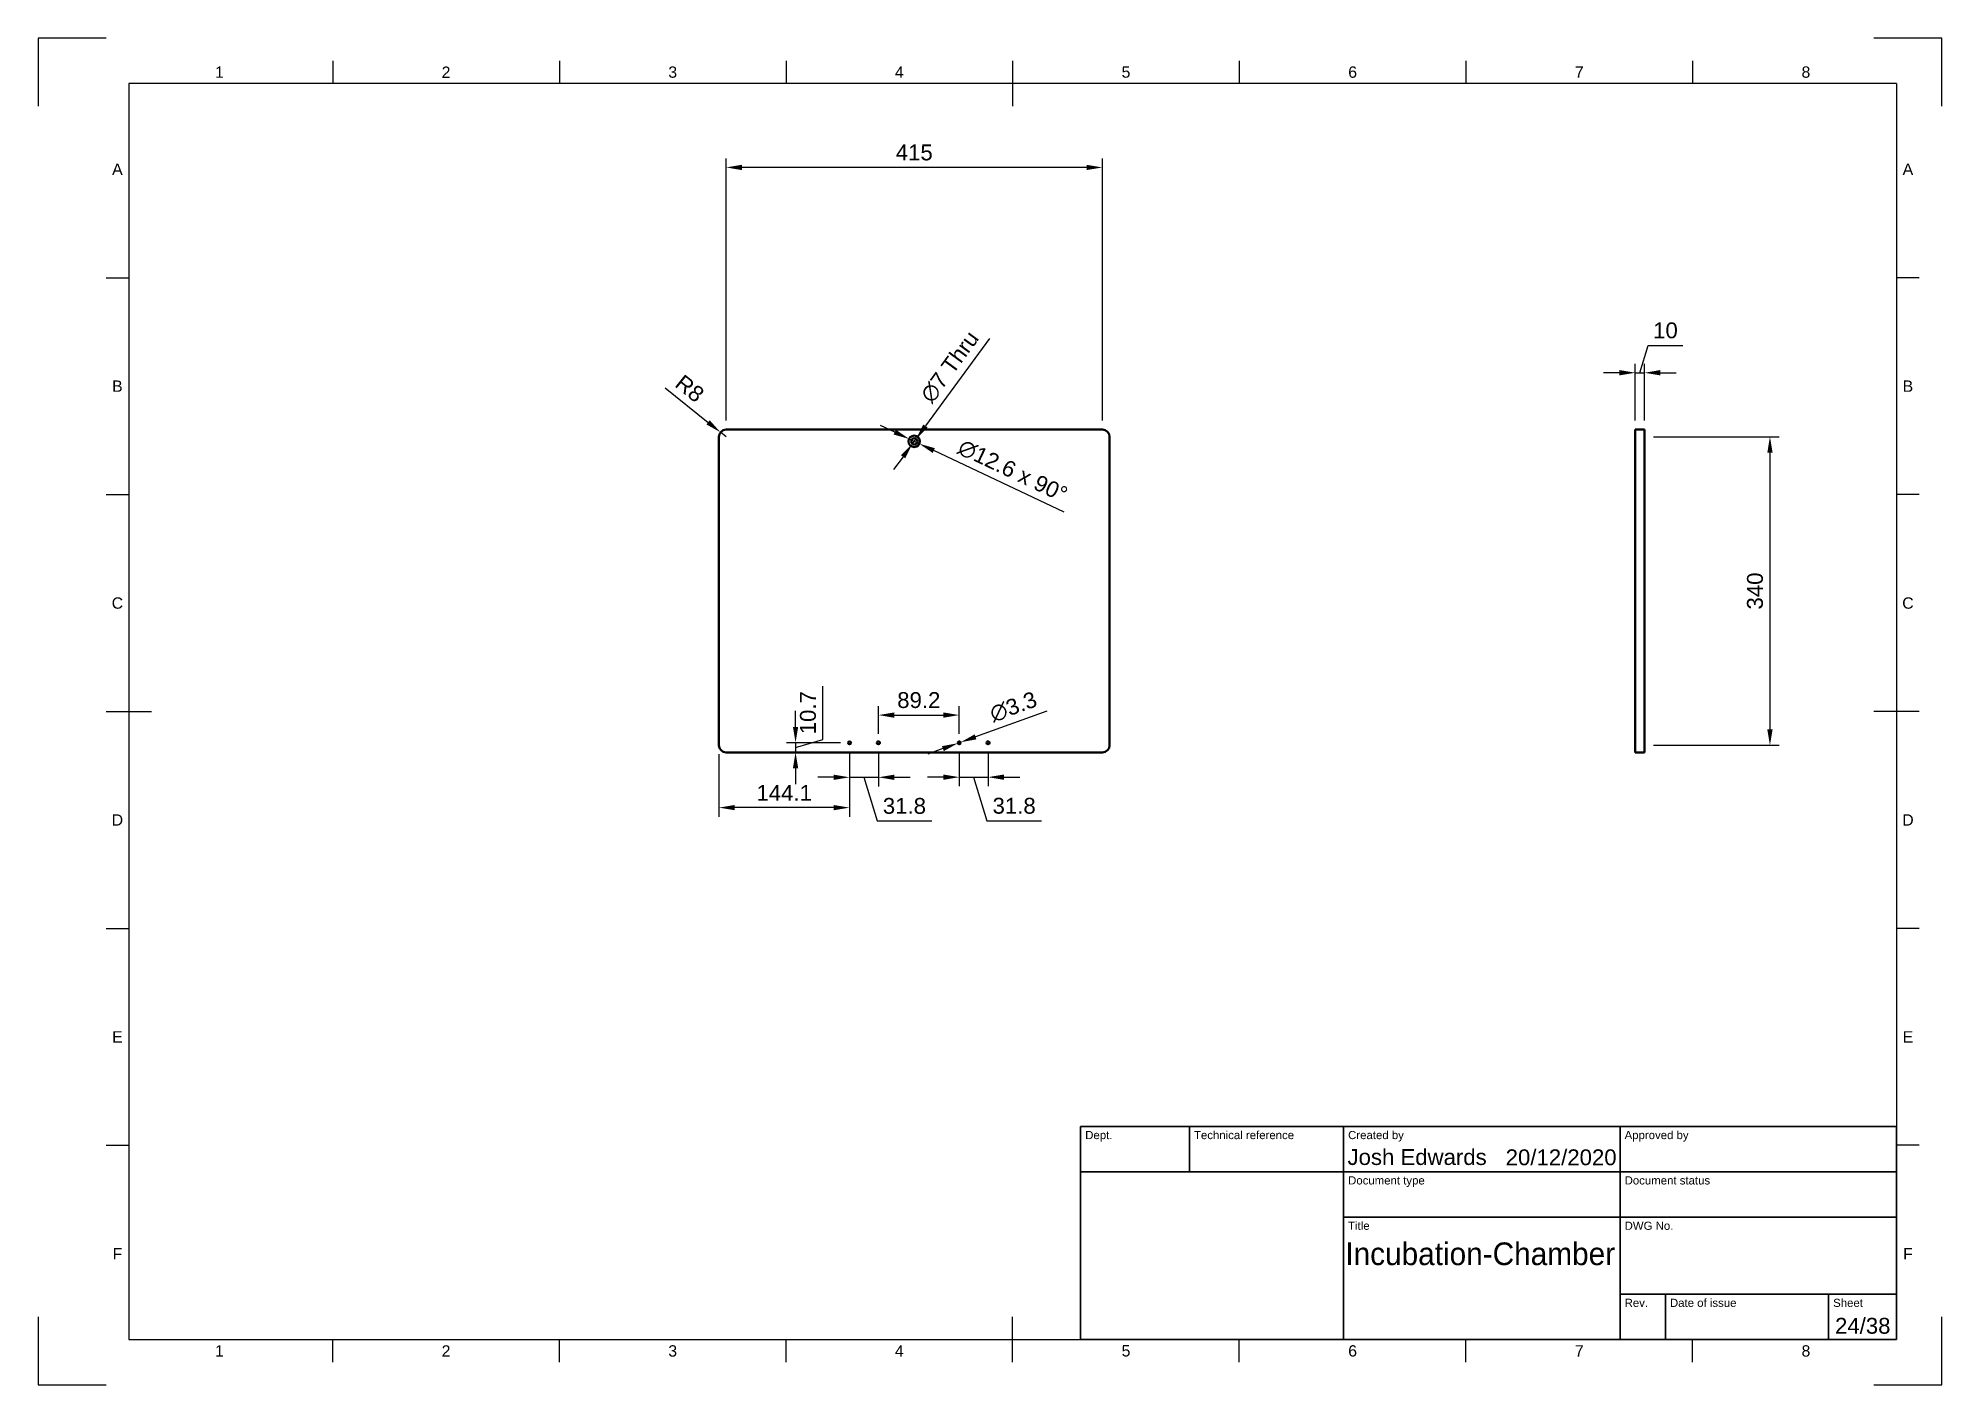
# Model space of a CAD drawing. Header units: millimetres. Extents: x 0 to 420, y 0 to 297.
import ezdxf
from ezdxf.enums import TextEntityAlignment as Align

# ---------------------------------------------------------------- set-up
doc = ezdxf.new("R2010")
doc.units = ezdxf.units.MM
doc.header["$LTSCALE"] = 0.75
for name, color, linetype, lineweight in [('Border', 7, 'Continuous', 25), ('Dimensions', 7, 'Continuous', 25), ('TitleBlock', 7, 'Continuous', 35), ('Visible', 7, 'Continuous', 50)]:
    doc.layers.add(name, color=color, linetype=linetype, lineweight=lineweight)
doc.styles.add('FusionTitle', font='arial.ttf')
doc.styles.get("Standard").update_dxf_attribs({"font": 'arial.ttf'})
doc.dimstyles.new('ISO-25', dxfattribs={"dimtxt": 3.5, "dimasz": 3.5, "dimexe": 2, "dimexo": 2, "dimgap": 1.5, "dimtad": 1, "dimzin": 12, "dimdsep": 46, "dimtxsty": 'Standard', "dimcen": 0, "dimclrd": 256, "dimclre": 256, "dimclrt": 256, "dimazin": 3, "dimtp": 0.1, "dimtm": 0.1, "dimtfac": 0.714, "dimtmove": 1, "dimatfit": 3, "dimfxl": 1, "dimtzin": 12, "dimarcsym": 0})

# ---------------------------------------------------------------- blocks, each defined once
blk = doc.blocks.new('ISO_A3_SHEET')
at = {"layer": 'Border'}
for p, q in [((65, 292), (65, 287)), ((115, 292), (115, 287)), ((165, 292), (165, 287)), ((215, 292), (215, 282)), ((265, 292), (265, 287)), ((315, 292), (315, 287)), ((365, 292), (365, 287)), ((410, 287), (20, 287)), ((20, 287), (20, 10)), ((410, 287), (410, 10)), ((15, 244.16666), (20, 244.16666)), ((415, 244.16666), (410, 244.16666)), ((15, 196.33333), (20, 196.33333)), ((415, 196.33333), (410, 196.33333)), ((15, 148.5), (25, 148.5)), ((415, 148.5), (405, 148.5)), ((15, 100.66667), (20, 100.66667)), ((415, 100.66667), (410, 100.66667)), ((15, 52.83334), (20, 52.83334)), ((415, 52.83334), (410, 52.83334)), ((215, 5), (215, 15)), ((20, 10), (410, 10)), ((65, 5), (65, 10)), ((115, 5), (115, 10)), ((165, 5), (165, 10)), ((265, 5), (265, 10)), ((315, 5), (315, 10)), ((365, 5), (365, 10))]:
    blk.add_line(p, q, dxfattribs=at)
at = {"layer": 'Defpoints'}
for p, q in [((15, 297), (0, 297)), ((0, 297), (0, 282)), ((420, 297), (405, 297)), ((420, 282), (420, 297)), ((0, 15), (0, 0)), ((420, 0), (420, 15)), ((0, 0), (15, 0)), ((405, 0), (420, 0))]:
    blk.add_line(p, q, dxfattribs=at)
at = {"layer": 'Border', "style": 'FusionTitle'}
for s, p in [('1', (40, 289.5)), ('2', (90, 289.5)), ('3', (140, 289.5)), ('4', (190, 289.5)), ('5', (240, 289.5)), ('6', (290, 289.5)), ('7', (340, 289.5)), ('8', (390, 289.5)), ('A', (17.5, 268.08333)), ('A', (412.5, 268.08333)), ('B', (17.5, 220.25)), ('B', (412.5, 220.25)), ('C', (17.5, 172.41667)), ('C', (412.5, 172.41667)), ('D', (17.5, 124.58334)), ('D', (412.5, 124.58334)), ('E', (17.5, 76.75001)), ('E', (412.5, 76.75001)), ('F', (17.5, 28.91668)), ('F', (412.5, 28.91668)), ('1', (40, 7.5)), ('2', (90, 7.5)), ('3', (140, 7.5)), ('4', (190, 7.5)), ('5', (240, 7.5)), ('6', (290, 7.5)), ('7', (340, 7.5)), ('8', (390, 7.5))]:
    blk.add_text(s, height=2.5, dxfattribs=at).set_placement(p, align=Align.MIDDLE)
blk = doc.blocks.new('ISO_TITLEBLOCK')
at = {"layer": 'TitleBlock'}
for p, q in [((0, 47), (-180, 47)), ((-180, 47), (-180, 0)), ((-156, 37), (-156, 47)), ((-122, 0), (-122, 47)), ((-61, 0), (-61, 47)), ((0, 0), (0, 47)), ((-180, 37), (0, 37)), ((-122, 27), (0, 27)), ((-61, 10), (0, 10)), ((-51, 0), (-51, 10)), ((-15, 0), (-15, 10)), ((-180, 0), (0, 0))]:
    blk.add_line(p, q, dxfattribs=at)
at = {"layer": 'TitleBlock', "style": 'FusionTitle'}
for s, p in [('Dept.', (-179, 46)), ('Technical reference', (-155, 46)), ('Created by', (-121, 46)), ('Approved by', (-60, 46)), ('Document type', (-121, 36)), ('Document status', (-60, 36)), ('Title', (-121, 26)), ('DWG No.', (-60, 26)), ('Rev.', (-60, 9)), ('Date of issue', (-50, 9)), ('Sheet', (-14, 9))]:
    blk.add_text(s, height=1.8, dxfattribs=at).set_placement(p, align=Align.TOP_LEFT)
for tag, height, p in [('DEPT', 3.5, (-179, 42)), ('TECHNICAL_REFERENCE', 3.5, (-155, 42)), ('CREATED_BY', 3.5, (-121, 42)), ('APPROVED_BY', 3.5, (-60, 42)), ('DOCUMENT_TYPE', 3.5, (-121, 32)), ('DOCUMENT_STATUS', 3.5, (-60, 32)), ('TITLE_1', 5, (-121, 21.5)), ('TITLE_2', 5, (-121, 14)), ('TITLE_3', 5, (-121, 6.5)), ('DATE_OF_ISSUE', 3.5, (-50, 5))]:
    blk.add_attdef(tag, text='', height=height, dxfattribs=at).set_placement(p, align=Align.TOP_LEFT)
for tag, p in [('CREATED_DATE', (-62, 42)), ('APPROVED_DATE', (-0.99, 42))]:
    blk.add_attdef(tag, text='', height=3.5, dxfattribs=at).set_placement(p, align=Align.TOP_RIGHT)
for tag, height, p in [('DRAWING_NUMBER', 5, (-30.5, 19.75)), ('REV', 3.5, (-56, 4.85)), ('SHEET', 3.5, (-7.5, 4.85))]:
    blk.add_attdef(tag, text='', height=height, dxfattribs=at).set_placement(p, align=Align.TOP_CENTER)
blk = doc.blocks.new('*D17')
at = {"layer": 'Defpoints', "color": 0, "transparency": 16777216}
for p in [(354.362034, 209.070714), (354.362034, 141.070714), (382.060519, 141.070714)]:
    blk.add_point(p, dxfattribs=at)
at = {"layer": 'Dimensions', "lineweight": -2, "transparency": 16777216}
for p, q in [((356.362034, 209.070714), (384.060519, 209.070714)), ((382.060519, 205.570714), (382.060519, 144.570714)), ((356.362034, 141.070714), (384.060519, 141.070714))]:
    blk.add_line(p, q, dxfattribs=at)
at = {"layer": 'Dimensions', "transparency": 16777216}
for points in [[(381.477185, 205.570714), (382.643852, 205.570714), (382.060519, 209.070714)], [(381.477185, 144.570714), (382.643852, 144.570714), (382.060519, 141.070714)]]:
    blk.add_solid(points, dxfattribs=at)
at = {"layer": 'Dimensions', "transparency": 16777216, "insert": (378.772319, 175.070714), "char_height": 3.5, "attachment_point": 5, "rotation": 90}
blk.add_mtext('340', dxfattribs=at)
blk = doc.blocks.new('*D18')
at = {"layer": 'Defpoints', "color": 0, "transparency": 16777216}
for p in [(354.362034, 223.203014), (352.362034, 210.670714), (354.362034, 210.670714)]:
    blk.add_point(p, dxfattribs=at)
at = {"layer": 'Dimensions', "lineweight": -2, "transparency": 16777216}
for p, q in [((353.362034, 223.203014), (355.173136, 229.240019)), ((355.173136, 229.240019), (362.845373, 229.240019)), ((348.862034, 223.203014), (345.362034, 223.203014)), ((352.362034, 212.670714), (352.362034, 225.203014)), ((352.362034, 223.203014), (354.362034, 223.203014)), ((352.362034, 223.203014), (354.362034, 223.203014)), ((354.362034, 212.670714), (354.362034, 225.203014)), ((357.862034, 223.203014), (361.362034, 223.203014))]:
    blk.add_line(p, q, dxfattribs=at)
at = {"layer": 'Dimensions', "transparency": 16777216}
for points in [[(348.862034, 223.786347), (348.862034, 222.619681), (352.362034, 223.203014)], [(357.862034, 223.786347), (357.862034, 222.619681), (354.362034, 223.203014)]]:
    blk.add_solid(points, dxfattribs=at)
at = {"layer": 'Dimensions', "transparency": 16777216, "insert": (359.009254, 232.527025), "char_height": 3.5, "attachment_point": 5}
blk.add_mtext('10', dxfattribs=at)
blk = doc.blocks.new('*D19')
at = {"layer": 'Defpoints', "color": 0, "transparency": 16777216}
for p in [(151.791107, 268.476154), (151.791107, 210.670714), (234.791107, 210.670714)]:
    blk.add_point(p, dxfattribs=at)
at = {"layer": 'Dimensions', "lineweight": -2, "transparency": 16777216}
for p, q in [((151.791107, 212.670714), (151.791107, 270.476154)), ((234.791107, 212.670714), (234.791107, 270.476154)), ((231.291107, 268.476154), (155.291107, 268.476154))]:
    blk.add_line(p, q, dxfattribs=at)
at = {"layer": 'Dimensions', "transparency": 16777216}
for points in [[(155.291107, 269.059487), (155.291107, 267.892821), (151.791107, 268.476154)], [(231.291107, 269.059487), (231.291107, 267.892821), (234.791107, 268.476154)]]:
    blk.add_solid(points, dxfattribs=at)
at = {"layer": 'Dimensions', "transparency": 16777216, "insert": (193.291107, 271.76316), "char_height": 3.5, "attachment_point": 5}
blk.add_mtext('415', dxfattribs=at)
blk = doc.blocks.new('*D20')
at = {"layer": 'Defpoints', "color": 0, "transparency": 16777216}
for p in [(192.152019, 208.609302), (194.430196, 207.532125)]:
    blk.add_point(p, dxfattribs=at)
at = {"layer": 'Dimensions', "lineweight": -2, "transparency": 16777216}
for p, q in [((188.987884, 210.105381), (185.82375, 211.60146)), ((192.152019, 208.609302), (194.430196, 207.532125)), ((226.390052, 192.420736), (197.59433, 206.036046))]:
    blk.add_line(p, q, dxfattribs=at)
at = {"layer": 'Dimensions', "transparency": 16777216}
for points in [[(189.237231, 210.632737), (188.738538, 209.578026), (192.152019, 208.609302)], [(197.843677, 206.563402), (197.344984, 205.508691), (194.430196, 207.532125)]]:
    blk.add_solid(points, dxfattribs=at)
at = {"layer": 'Dimensions', "transparency": 16777216, "insert": (215.021134, 201.540423), "char_height": 3.5, "attachment_point": 5, "rotation": 334.69408468}
blk.add_mtext('∅12.6 x 90%%D', dxfattribs=at)
blk = doc.blocks.new('*D21')
at = {"layer": 'Defpoints', "color": 0, "transparency": 16777216}
for p in [(192.877625, 207.505884), (193.704589, 208.635544)]:
    blk.add_point(p, dxfattribs=at)
at = {"layer": 'Dimensions', "lineweight": -2, "transparency": 16777216}
for p, q in [((209.880835, 230.732813), (195.772, 211.459692)), ((192.877625, 207.505884), (193.704589, 208.635544)), ((190.810215, 204.681736), (188.742805, 201.857587))]:
    blk.add_line(p, q, dxfattribs=at)
at = {"layer": 'Dimensions', "transparency": 16777216}
for points in [[(195.301308, 211.80426), (196.242691, 211.115124), (193.704589, 208.635544)], [(190.339524, 205.026304), (191.280907, 204.337167), (192.877625, 207.505884)]]:
    blk.add_solid(points, dxfattribs=at)
at = {"layer": 'Dimensions', "transparency": 16777216, "insert": (201.128856, 224.507744), "char_height": 3.5, "attachment_point": 5, "rotation": 53.79410618}
blk.add_mtext('∅7 Thru', dxfattribs=at)
blk = doc.blocks.new('*D22')
at = {"layer": 'Defpoints', "color": 0, "transparency": 16777216}
for p in [(150.542401, 210.07108), (151.791107, 209.070714)]:
    blk.add_point(p, dxfattribs=at)
at = {"layer": 'Dimensions', "lineweight": -2, "transparency": 16777216}
for p, q in [((138.32764, 219.856593), (147.810856, 212.259381)), ((151.791107, 209.070714), (150.542401, 210.07108))]:
    blk.add_line(p, q, dxfattribs=at)
at = {"layer": 'Dimensions', "transparency": 16777216}
blk.add_solid([(148.175573, 212.714638), (147.446139, 211.804123), (150.542401, 210.07108)], dxfattribs=at)
at = {"layer": 'Dimensions', "transparency": 16777216, "insert": (143.758606, 219.717453), "char_height": 3.5, "attachment_point": 5, "rotation": 321.30099012}
blk.add_mtext('R8', dxfattribs=at)
blk = doc.blocks.new('*D23')
at = {"layer": 'Defpoints', "color": 0, "transparency": 16777216}
for p in [(179.011107, 141.610714), (185.371107, 141.610714), (185.371107, 133.988768)]:
    blk.add_point(p, dxfattribs=at)
at = {"layer": 'Dimensions', "lineweight": -2, "transparency": 16777216}
for p, q in [((179.011107, 139.610714), (179.011107, 131.988768)), ((185.371107, 139.610714), (185.371107, 131.988768)), ((175.511107, 133.988768), (172.011107, 133.988768)), ((179.011107, 133.988768), (185.371107, 133.988768)), ((179.011107, 133.988768), (185.371107, 133.988768)), ((182.191107, 133.988768), (185.075487, 124.37417)), ((188.871107, 133.988768), (192.371107, 133.988768)), ((185.075487, 124.37417), (197.171667, 124.37417))]:
    blk.add_line(p, q, dxfattribs=at)
at = {"layer": 'Dimensions', "transparency": 16777216}
for points in [[(175.511107, 134.572101), (175.511107, 133.405434), (179.011107, 133.988768)], [(188.871107, 134.572101), (188.871107, 133.405434), (185.371107, 133.988768)]]:
    blk.add_solid(points, dxfattribs=at)
at = {"layer": 'Dimensions', "transparency": 16777216, "insert": (191.123577, 127.662369), "char_height": 3.5, "attachment_point": 5}
blk.add_mtext('31.8', dxfattribs=at)
blk = doc.blocks.new('*D24')
at = {"layer": 'Defpoints', "color": 0, "transparency": 16777216}
for p in [(203.211107, 147.709042), (185.371107, 141.610714), (203.211107, 141.610714)]:
    blk.add_point(p, dxfattribs=at)
at = {"layer": 'Dimensions', "lineweight": -2, "transparency": 16777216}
for p, q in [((185.371107, 143.610714), (185.371107, 149.709042)), ((188.871107, 147.709042), (199.711107, 147.709042)), ((203.211107, 143.610714), (203.211107, 149.709042))]:
    blk.add_line(p, q, dxfattribs=at)
at = {"layer": 'Dimensions', "transparency": 16777216}
for points in [[(188.871107, 148.292375), (188.871107, 147.125709), (185.371107, 147.709042)], [(199.711107, 148.292375), (199.711107, 147.125709), (203.211107, 147.709042)]]:
    blk.add_solid(points, dxfattribs=at)
at = {"layer": 'Dimensions', "transparency": 16777216, "insert": (194.291107, 150.996048), "char_height": 3.5, "attachment_point": 5}
blk.add_mtext('89.2', dxfattribs=at)
blk = doc.blocks.new('*D25')
at = {"layer": 'Defpoints', "color": 0, "transparency": 16777216}
for p in [(203.211107, 141.610714), (209.571107, 141.610714), (209.571107, 134.018401)]:
    blk.add_point(p, dxfattribs=at)
at = {"layer": 'Dimensions', "lineweight": -2, "transparency": 16777216}
for p, q in [((203.211107, 139.610714), (203.211107, 132.018401)), ((209.571107, 139.610714), (209.571107, 132.018401)), ((199.711107, 134.018401), (196.211107, 134.018401)), ((203.211107, 134.018401), (209.571107, 134.018401)), ((203.211107, 134.018401), (209.571107, 134.018401)), ((206.391107, 134.018401), (209.275487, 124.403803)), ((213.071107, 134.018401), (216.571107, 134.018401)), ((209.275487, 124.403803), (221.371667, 124.403803))]:
    blk.add_line(p, q, dxfattribs=at)
at = {"layer": 'Dimensions', "transparency": 16777216}
for points in [[(199.711107, 134.601734), (199.711107, 133.435068), (203.211107, 134.018401)], [(213.071107, 134.601734), (213.071107, 133.435068), (209.571107, 134.018401)]]:
    blk.add_solid(points, dxfattribs=at)
at = {"layer": 'Dimensions', "transparency": 16777216, "insert": (215.323577, 127.692002), "char_height": 3.5, "attachment_point": 5}
blk.add_mtext('31.8', dxfattribs=at)
blk = doc.blocks.new('*D26')
at = {"layer": 'Defpoints', "color": 0, "transparency": 16777216}
for p in [(150.191107, 141.070714), (179.011107, 141.610714), (150.191107, 127.304249)]:
    blk.add_point(p, dxfattribs=at)
at = {"layer": 'Dimensions', "lineweight": -2, "transparency": 16777216}
for p, q in [((150.191107, 139.070714), (150.191107, 125.304249)), ((179.011107, 139.610714), (179.011107, 125.304249)), ((175.511107, 127.304249), (153.691107, 127.304249))]:
    blk.add_line(p, q, dxfattribs=at)
at = {"layer": 'Dimensions', "transparency": 16777216}
for points in [[(153.691107, 127.887583), (153.691107, 126.720916), (150.191107, 127.304249)], [(175.511107, 127.887583), (175.511107, 126.720916), (179.011107, 127.304249)]]:
    blk.add_solid(points, dxfattribs=at)
at = {"layer": 'Dimensions', "transparency": 16777216, "insert": (164.601107, 130.561412), "char_height": 3.5, "attachment_point": 5}
blk.add_mtext('144.1', dxfattribs=at)
blk = doc.blocks.new('*D27')
at = {"layer": 'Defpoints', "color": 0, "transparency": 16777216}
for p in [(167.10377, 139.470714), (167.10377, 139.470714), (179.011107, 141.610714)]:
    blk.add_point(p, dxfattribs=at)
at = {"layer": 'Dimensions', "lineweight": -2, "transparency": 16777216}
for p, q in [((173.140775, 142.351815), (173.140775, 154.113753)), ((167.10377, 145.110714), (167.10377, 148.610714)), ((177.011107, 141.610714), (165.10377, 141.610714)), ((167.10377, 140.540714), (173.140775, 142.351815)), ((167.10377, 141.610714), (167.10377, 139.470714)), ((167.10377, 141.610714), (167.10377, 139.470714)), ((167.10377, 135.970714), (167.10377, 132.470714))]:
    blk.add_line(p, q, dxfattribs=at)
at = {"layer": 'Dimensions', "transparency": 16777216}
for points in [[(166.520436, 145.110714), (167.687103, 145.110714), (167.10377, 141.610714)], [(166.520436, 135.970714), (167.687103, 135.970714), (167.10377, 139.470714)]]:
    blk.add_solid(points, dxfattribs=at)
at = {"layer": 'Dimensions', "transparency": 16777216, "insert": (169.85377, 148.232784), "char_height": 3.5, "attachment_point": 5, "rotation": 90}
blk.add_mtext('10.7', dxfattribs=at)
blk = doc.blocks.new('*D28')
at = {"layer": 'Defpoints', "color": 0, "transparency": 16777216}
for p in [(202.900677, 141.498763), (203.521538, 141.722665)]:
    blk.add_point(p, dxfattribs=at)
at = {"layer": 'Dimensions', "lineweight": -2, "transparency": 16777216}
for p, q in [((222.504893, 148.56868), (206.813979, 142.910026)), ((199.608235, 140.311401), (196.315794, 139.12404)), ((202.900677, 141.498763), (203.521538, 141.722665))]:
    blk.add_line(p, q, dxfattribs=at)
at = {"layer": 'Dimensions', "transparency": 16777216}
for points in [[(206.616086, 143.458767), (207.011873, 142.361286), (203.521538, 141.722665)], [(199.410342, 140.860142), (199.806129, 139.762661), (202.900677, 141.498763)]]:
    blk.add_solid(points, dxfattribs=at)
at = {"layer": 'Dimensions', "transparency": 16777216, "insert": (215.157346, 149.517193), "char_height": 3.5, "attachment_point": 5, "rotation": 19.83093703}
blk.add_mtext('∅3.3', dxfattribs=at)

msp = doc.modelspace()

# ---------------------------------------------------------------- linework, layer by layer
at = {"layer": 'Visible', "extrusion": (0, 1, 0)}
for p, q in [((234.791107, 210.670714, 1), (151.791107, 210.670714, 1)), ((352.362034, 210.670714, 41.5), (354.362034, 210.670714, 41.5)), ((150.191107, 209.070714, 1), (150.191107, 141.070714, 1)), ((236.391107, 141.070714, 1), (236.391107, 209.070714, 1)), ((352.362034, 141.070714, 43.1), (352.362034, 209.070714, 43.1)), ((354.362034, 209.070714, 43.1), (354.362034, 141.070714, 43.1)), ((151.791107, 139.470714, 1), (234.791107, 139.470714, 1)), ((352.362034, 139.470714, 41.5), (354.362034, 139.470714, 41.5))]:
    msp.add_line(p, q, dxfattribs=at)
at = {"layer": 'Visible', "extrusion": (-2.975e-13, -2.1e-15, -1)}
for centre, radius in [((-193.291107, 208.070714, -1), 1.26), ((-179.011107, 141.610714, -1), 0.33), ((-185.371107, 141.610714, -1), 0.33), ((-203.211107, 141.610714, -1), 0.33), ((-209.571107, 141.610714, -1), 0.33)]:
    msp.add_circle(centre, radius, dxfattribs=at)
at = {"layer": 'Visible'}
msp.add_circle((193.291107, 208.070714, 0.44), 0.7, dxfattribs=at)
for centre, start, end in [((151.791107, 209.070714, 1), 90, 180), ((151.791107, 141.070714, 1), 180, 270)]:
    msp.add_arc(centre, 1.6, start, end, dxfattribs=at)
at = {"layer": 'Visible', "extrusion": (-2.975e-13, -2.1e-15, -1)}
for centre, start, end in [((-234.791107, 209.070714, -1), 90, 180), ((-234.791107, 141.070714, -1), 180, 270)]:
    msp.add_arc(centre, 1.6, start, end, dxfattribs=at)
at = {"layer": 'Visible', "extrusion": (-1, -2.1e-15, 5e-16)}
for centre, start, end in [((-209.070714, 41.5, -352.362034), 90, 180), ((-141.070714, 41.5, -352.362034), 0, 90)]:
    msp.add_arc(centre, 1.6, start, end, dxfattribs=at)
at = {"layer": 'Visible', "extrusion": (1, 2.1e-15, -5e-16)}
for centre, start, end in [((209.070714, 41.5, 354.362034), 0, 90), ((141.070714, 41.5, 354.362034), 90, 180)]:
    msp.add_arc(centre, 1.6, start, end, dxfattribs=at)

# ---------------------------------------------------------------- block references
at = {"layer": 'Border'}
msp.add_blockref('ISO_A3_SHEET', (0, 0), dxfattribs=at)
at = {"layer": 'TitleBlock'}
ref = msp.add_blockref('ISO_TITLEBLOCK', (410, 10), dxfattribs=at)
ref.add_attrib('CREATED_DATE_001', '20/12/2020', (323.762619, 48.440314), dxfattribs={"height": 3.5, "style": 'FusionTitle'})
ref.add_attrib('SHEET_001', '24/38', (396.417974, 11.290314), dxfattribs={"height": 3.5, "style": 'FusionTitle'})
ref.add_attrib('TITLE_1_001', 'Incubation-Chamber', (288.387328, 26.414734), dxfattribs={"height": 5, "style": 'FusionTitle', "width": 0.9405})
ref.add_attrib('CREATED_BY_001', 'Josh Edwards', (288.86869, 48.5), dxfattribs={"height": 3.5, "style": 'FusionTitle'})

# ---------------------------------------------------------------- dimensions: what is measured, and where the dimension line sits
at = {"layer": 'Dimensions'}
for p1, p2, distance, picture, middle in [((234.791107, 210.670714), (151.791107, 210.670714), -57.80544, '*D19', (193.291107, 271.76316)), ((352.362034, 210.670714), (354.362034, 210.670714), 12.5323, '*D18', (356.673136, 232.527025)), ((354.362034, 209.070714), (354.362034, 141.070714), 27.698485, '*D17', (378.772319, 175.070714)), ((185.371107, 141.610714), (203.211107, 141.610714), 6.098328, '*D24', (194.291107, 150.996048)), ((179.011107, 141.610714), (185.371107, 141.610714), -7.621946, '*D23', (186.575487, 127.662369)), ((203.211107, 141.610714), (209.571107, 141.610714), -7.592313, '*D25', (210.775487, 127.692002))]:
    dim = msp.add_aligned_dim(p1=p1, p2=p2, distance=distance, dimstyle='ISO-25', override={"dimlfac": 5, "dimclrd": 256, "dimclre": 256}, dxfattribs=at)
    dim.commit()
    dim.dimension.update_dxf_attribs({"geometry": picture, "text_midpoint": middle})
for p1, p2, text, picture, middle in [((192.877625, 207.505884), (193.704589, 208.635544), '<> Thru', '*D21', (203.860123, 222.508327)), ((192.152019, 208.609302), (194.430196, 207.532125), '<> x 90%%D', '*D20', (213.574258, 198.480352))]:
    dim = msp.add_diameter_dim_2p(p1=p1, p2=p2, text=text, dimstyle='ISO-25', override={"dimlfac": 5, "dimclrd": 256, "dimclre": 256}, dxfattribs=at)
    dim.commit()
    dim.dimension.update_dxf_attribs({"geometry": picture, "text_midpoint": middle, "dimtype": 163})
dim = msp.add_radius_dim(center=(151.791107, 209.070714), mpoint=(150.542401, 210.07108), dimstyle='ISO-25', override={"dimlfac": 5, "dimse1": 1, "dimclrd": 256, "dimclre": 256}, dxfattribs=at)
dim.commit()
dim.dimension.update_dxf_attribs({"geometry": '*D22', "text_midpoint": (143.758606, 219.717453)})
dim = msp.add_linear_dim(base=(167.10377, 139.470714), p1=(179.011107, 141.610714), p2=(167.10377, 139.470714), angle=90, dimstyle='ISO-25', override={"dimlfac": 5, "dimclrd": 256, "dimclre": 256}, dxfattribs=at)
dim.commit()
dim.dimension.update_dxf_attribs({"geometry": '*D27', "text_midpoint": (169.85377, 143.851815)})
dim = msp.add_diameter_dim_2p(p1=(202.900677, 141.498763), p2=(203.521538, 141.722665), dimstyle='ISO-25', override={"dimlfac": 5, "dimclrd": 256, "dimclre": 256}, dxfattribs=at)
dim.commit()
dim.dimension.update_dxf_attribs({"geometry": '*D28', "text_midpoint": (216.305657, 146.333034), "dimtype": 163})
dim = msp.add_linear_dim(base=(150.191107, 127.304249), p1=(179.011107, 141.610714), p2=(150.191107, 141.070714), dimstyle='ISO-25', override={"dimlfac": 5, "dimclrd": 256, "dimclre": 256}, dxfattribs=at)
dim.commit()
dim.dimension.update_dxf_attribs({"geometry": '*D26', "text_midpoint": (164.601107, 130.561412)})

doc.saveas('drawing.dxf')
